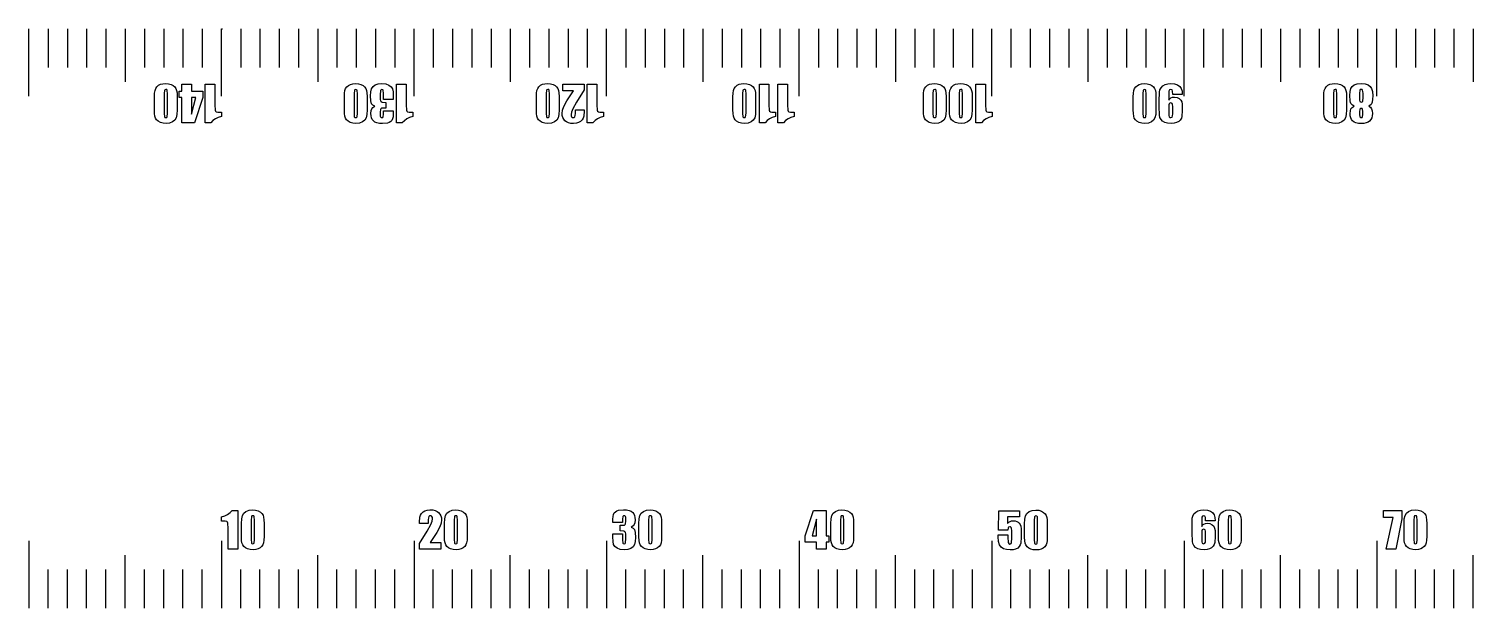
# Model space of a CAD drawing. Header units: metres. Extents: x 0 to 150, y 74 to 105.
# Drawn here: x 0 to 75, y 74.5 to 104.6 of the extents above; entities that cross this region are included whole.
import ezdxf

# ---------------------------------------------------------------- set-up
doc = ezdxf.new("R2010")
doc.units = ezdxf.units.M

msp = doc.modelspace()

# ---------------------------------------------------------------- linework, layer by layer
at = {"layer": '10#2'}
for points in [[(10.844, 79.559, 0.01), (10.844, 77.559, 0.01), (10.345, 77.559, 0.01), (10.345, 78.632, 0.01), (10.334, 78.911, 0.01), (10.313, 78.952, 0.01), (10.272, 78.982, 0.01), (10.192, 79, 0.01), (10.049, 79.006, 0.01), (10, 79.006, 0.01), (10, 79.239, 0.01), (10.17, 79.288, 0.01), (10.318, 79.358, 0.01), (10.445, 79.449, 0.01), (10.55, 79.559, 0.01), (10.844, 79.559, 0.01)], [(12.215, 78.882, 0.01), (12.215, 78.215, 0.01), (12.209, 78.019, 0.01), (12.19, 77.884, 0.01), (12.152, 77.784, 0.01), (12.088, 77.69, 0.01), (12.002, 77.613, 0.01), (11.9, 77.561, 0.01), (11.784, 77.531, 0.01), (11.654, 77.521, 0.01), (11.49, 77.531, 0.01), (11.356, 77.563, 0.01), (11.25, 77.615, 0.01), (11.167, 77.692, 0.01), (11.107, 77.782, 0.01), (11.067, 77.876, 0.01), (11.045, 78.002, 0.01), (11.038, 78.185, 0.01), (11.038, 78.882, 0.01), (11.05, 79.123, 0.01), (11.085, 79.295, 0.01), (11.156, 79.419, 0.01), (11.274, 79.515, 0.01), (11.431, 79.577, 0.01), (11.617, 79.598, 0.01), (11.773, 79.583, 0.01), (11.911, 79.54, 0.01), (12.024, 79.477, 0.01), (12.105, 79.4, 0.01), (12.159, 79.312, 0.01), (12.192, 79.214, 0.01), (12.209, 79.079, 0.01), (12.215, 78.882, 0.01)], [(11.716, 79.05, 0.01), (11.7, 79.25, 0.01), (11.675, 79.28, 0.01), (11.628, 79.29, 0.01), (11.582, 79.279, 0.01), (11.555, 79.248, 0.01), (11.537, 79.05, 0.01), (11.537, 78.075, 0.01), (11.553, 77.865, 0.01), (11.58, 77.838, 0.01), (11.626, 77.829, 0.01), (11.672, 77.839, 0.01), (11.699, 77.871, 0.01), (11.716, 78.06, 0.01), (11.716, 79.05, 0.01)]]:
    msp.add_polyline3d(points, dxfattribs=at)
at = {"layer": '100'}
for points in [[(46.451, 100.384, 0.01), (46.451, 101.051, 0.01), (46.457, 101.248, 0.01), (46.476, 101.382, 0.01), (46.514, 101.483, 0.01), (46.578, 101.576, 0.01), (46.664, 101.654, 0.01), (46.766, 101.706, 0.01), (46.883, 101.736, 0.01), (47.012, 101.746, 0.01), (47.176, 101.735, 0.01), (47.31, 101.704, 0.01), (47.416, 101.651, 0.01), (47.499, 101.575, 0.01), (47.559, 101.485, 0.01), (47.599, 101.39, 0.01), (47.621, 101.265, 0.01), (47.629, 101.082, 0.01), (47.629, 100.384, 0.01), (47.617, 100.143, 0.01), (47.581, 99.972, 0.01), (47.51, 99.848, 0.01), (47.392, 99.752, 0.01), (47.236, 99.69, 0.01), (47.049, 99.669, 0.01), (46.893, 99.683, 0.01), (46.755, 99.726, 0.01), (46.642, 99.79, 0.01), (46.561, 99.867, 0.01), (46.507, 99.955, 0.01), (46.474, 100.053, 0.01), (46.457, 100.188, 0.01), (46.451, 100.384, 0.01)], [(46.95, 100.216, 0.01), (46.966, 100.017, 0.01), (46.992, 99.987, 0.01), (47.038, 99.977, 0.01), (47.084, 99.987, 0.01), (47.112, 100.019, 0.01), (47.129, 100.216, 0.01), (47.129, 101.192, 0.01), (47.113, 101.402, 0.01), (47.086, 101.429, 0.01), (47.04, 101.438, 0.01), (46.994, 101.427, 0.01), (46.968, 101.396, 0.01), (46.95, 101.207, 0.01), (46.95, 100.216, 0.01)], [(47.808, 100.384, 0.01), (47.808, 101.051, 0.01), (47.814, 101.248, 0.01), (47.832, 101.382, 0.01), (47.87, 101.483, 0.01), (47.935, 101.576, 0.01), (48.021, 101.654, 0.01), (48.123, 101.706, 0.01), (48.239, 101.736, 0.01), (48.368, 101.746, 0.01), (48.532, 101.735, 0.01), (48.666, 101.704, 0.01), (48.773, 101.651, 0.01), (48.855, 101.575, 0.01), (48.915, 101.485, 0.01), (48.955, 101.39, 0.01), (48.977, 101.265, 0.01), (48.985, 101.082, 0.01), (48.985, 100.384, 0.01), (48.973, 100.143, 0.01), (48.937, 99.972, 0.01), (48.866, 99.848, 0.01), (48.748, 99.752, 0.01), (48.592, 99.69, 0.01), (48.406, 99.669, 0.01), (48.25, 99.683, 0.01), (48.112, 99.726, 0.01), (47.998, 99.79, 0.01), (47.918, 99.867, 0.01), (47.864, 99.955, 0.01), (47.83, 100.053, 0.01), (47.813, 100.188, 0.01), (47.808, 100.384, 0.01)], [(48.307, 100.216, 0.01), (48.322, 100.017, 0.01), (48.348, 99.987, 0.01), (48.394, 99.977, 0.01), (48.441, 99.987, 0.01), (48.468, 100.019, 0.01), (48.486, 100.216, 0.01), (48.486, 101.192, 0.01), (48.469, 101.402, 0.01), (48.443, 101.429, 0.01), (48.397, 101.438, 0.01), (48.351, 101.427, 0.01), (48.324, 101.396, 0.01), (48.307, 101.207, 0.01), (48.307, 100.216, 0.01)], [(49.179, 99.707, 0.01), (49.179, 101.707, 0.01), (49.678, 101.707, 0.01), (49.678, 100.635, 0.01), (49.689, 100.356, 0.01), (49.71, 100.315, 0.01), (49.75, 100.285, 0.01), (49.831, 100.267, 0.01), (49.973, 100.261, 0.01), (50.023, 100.261, 0.01), (50.023, 100.027, 0.01), (49.852, 99.978, 0.01), (49.704, 99.908, 0.01), (49.578, 99.818, 0.01), (49.473, 99.707, 0.01), (49.179, 99.707, 0.01)]]:
    msp.add_polyline3d(points, dxfattribs=at)
at = {"layer": '110'}
for points in [[(36.563, 100.384, 0.01), (36.563, 101.051, 0.01), (36.569, 101.248, 0.01), (36.587, 101.382, 0.01), (36.625, 101.483, 0.01), (36.69, 101.576, 0.01), (36.776, 101.654, 0.01), (36.878, 101.706, 0.01), (36.994, 101.736, 0.01), (37.123, 101.746, 0.01), (37.287, 101.735, 0.01), (37.421, 101.704, 0.01), (37.528, 101.651, 0.01), (37.61, 101.575, 0.01), (37.67, 101.485, 0.01), (37.71, 101.39, 0.01), (37.732, 101.265, 0.01), (37.74, 101.082, 0.01), (37.74, 100.384, 0.01), (37.728, 100.143, 0.01), (37.692, 99.972, 0.01), (37.621, 99.848, 0.01), (37.503, 99.752, 0.01), (37.347, 99.69, 0.01), (37.16, 99.669, 0.01), (37.005, 99.683, 0.01), (36.866, 99.726, 0.01), (36.753, 99.79, 0.01), (36.673, 99.867, 0.01), (36.619, 99.955, 0.01), (36.585, 100.053, 0.01), (36.568, 100.188, 0.01), (36.563, 100.384, 0.01)], [(37.062, 100.216, 0.01), (37.077, 100.017, 0.01), (37.103, 99.987, 0.01), (37.149, 99.977, 0.01), (37.196, 99.987, 0.01), (37.223, 100.019, 0.01), (37.241, 100.216, 0.01), (37.241, 101.192, 0.01), (37.224, 101.402, 0.01), (37.198, 101.429, 0.01), (37.152, 101.438, 0.01), (37.106, 101.427, 0.01), (37.079, 101.396, 0.01), (37.062, 101.207, 0.01), (37.062, 100.216, 0.01)], [(37.934, 99.707, 0.01), (37.934, 101.707, 0.01), (38.433, 101.707, 0.01), (38.433, 100.635, 0.01), (38.444, 100.356, 0.01), (38.465, 100.315, 0.01), (38.505, 100.285, 0.01), (38.586, 100.267, 0.01), (38.728, 100.261, 0.01), (38.778, 100.261, 0.01), (38.778, 100.027, 0.01), (38.607, 99.978, 0.01), (38.459, 99.908, 0.01), (38.333, 99.818, 0.01), (38.228, 99.707, 0.01), (37.934, 99.707, 0.01)], [(38.897, 99.707, 0.01), (38.897, 101.707, 0.01), (39.396, 101.707, 0.01), (39.396, 100.635, 0.01), (39.408, 100.356, 0.01), (39.428, 100.315, 0.01), (39.469, 100.285, 0.01), (39.549, 100.267, 0.01), (39.692, 100.261, 0.01), (39.741, 100.261, 0.01), (39.741, 100.027, 0.01), (39.571, 99.978, 0.01), (39.423, 99.908, 0.01), (39.296, 99.818, 0.01), (39.191, 99.707, 0.01), (38.897, 99.707, 0.01)]]:
    msp.add_polyline3d(points, dxfattribs=at)
at = {"layer": '120'}
for points in [[(26.359, 100.384, 0.01), (26.359, 101.051, 0.01), (26.365, 101.248, 0.01), (26.384, 101.382, 0.01), (26.422, 101.483, 0.01), (26.486, 101.576, 0.01), (26.572, 101.654, 0.01), (26.674, 101.706, 0.01), (26.791, 101.736, 0.01), (26.92, 101.746, 0.01), (27.084, 101.735, 0.01), (27.218, 101.704, 0.01), (27.324, 101.651, 0.01), (27.407, 101.575, 0.01), (27.467, 101.485, 0.01), (27.507, 101.39, 0.01), (27.529, 101.265, 0.01), (27.536, 101.082, 0.01), (27.536, 100.384, 0.01), (27.524, 100.143, 0.01), (27.489, 99.972, 0.01), (27.418, 99.848, 0.01), (27.3, 99.752, 0.01), (27.143, 99.69, 0.01), (26.957, 99.669, 0.01), (26.801, 99.683, 0.01), (26.663, 99.726, 0.01), (26.55, 99.79, 0.01), (26.469, 99.867, 0.01), (26.415, 99.955, 0.01), (26.382, 100.053, 0.01), (26.365, 100.188, 0.01), (26.359, 100.384, 0.01)], [(26.858, 100.216, 0.01), (26.874, 100.017, 0.01), (26.899, 99.987, 0.01), (26.946, 99.977, 0.01), (26.992, 99.987, 0.01), (27.019, 100.019, 0.01), (27.037, 100.216, 0.01), (27.037, 101.192, 0.01), (27.021, 101.402, 0.01), (26.994, 101.429, 0.01), (26.948, 101.438, 0.01), (26.902, 101.427, 0.01), (26.875, 101.396, 0.01), (26.858, 101.207, 0.01), (26.858, 100.216, 0.01)], [(27.73, 101.366, 0.01), (27.73, 101.707, 0.01), (28.829, 101.707, 0.01), (28.828, 101.422, 0.01), (28.439, 100.776, 0.01), (28.248, 100.434, 0.01), (28.179, 100.265, 0.01), (28.156, 100.138, 0.01), (28.163, 100.067, 0.01), (28.184, 100.017, 0.01), (28.219, 99.987, 0.01), (28.269, 99.977, 0.01), (28.318, 99.988, 0.01), (28.354, 100.021, 0.01), (28.374, 100.087, 0.01), (28.381, 100.198, 0.01), (28.381, 100.388, 0.01), (28.829, 100.388, 0.01), (28.829, 100.315, 0.01), (28.811, 100.05, 0.01), (28.781, 99.954, 0.01), (28.726, 99.859, 0.01), (28.648, 99.777, 0.01), (28.549, 99.717, 0.01), (28.43, 99.681, 0.01), (28.289, 99.669, 0.01), (28.149, 99.678, 0.01), (28.027, 99.706, 0.01), (27.924, 99.752, 0.01), (27.838, 99.817, 0.01), (27.772, 99.895, 0.01), (27.724, 99.984, 0.01), (27.695, 100.082, 0.01), (27.686, 100.19, 0.01), (27.707, 100.367, 0.01), (27.772, 100.553, 0.01), (27.941, 100.852, 0.01), (28.278, 101.366, 0.01), (27.73, 101.366, 0.01)], [(29, 99.707, 0.01), (29, 101.707, 0.01), (29.499, 101.707, 0.01), (29.499, 100.635, 0.01), (29.51, 100.356, 0.01), (29.531, 100.315, 0.01), (29.572, 100.285, 0.01), (29.652, 100.267, 0.01), (29.795, 100.261, 0.01), (29.844, 100.261, 0.01), (29.844, 100.027, 0.01), (29.674, 99.978, 0.01), (29.526, 99.908, 0.01), (29.399, 99.818, 0.01), (29.294, 99.707, 0.01), (29, 99.707, 0.01)]]:
    msp.add_polyline3d(points, dxfattribs=at)
at = {"layer": '130'}
for points in [[(16.386, 100.383, 0.01), (16.386, 101.05, 0.01), (16.392, 101.246, 0.01), (16.411, 101.381, 0.01), (16.449, 101.481, 0.01), (16.513, 101.575, 0.01), (16.599, 101.653, 0.01), (16.701, 101.705, 0.01), (16.817, 101.734, 0.01), (16.947, 101.744, 0.01), (17.111, 101.734, 0.01), (17.245, 101.703, 0.01), (17.351, 101.65, 0.01), (17.434, 101.574, 0.01), (17.494, 101.484, 0.01), (17.534, 101.389, 0.01), (17.556, 101.264, 0.01), (17.563, 101.081, 0.01), (17.563, 100.383, 0.01), (17.551, 100.142, 0.01), (17.516, 99.97, 0.01), (17.445, 99.847, 0.01), (17.327, 99.75, 0.01), (17.17, 99.688, 0.01), (16.984, 99.668, 0.01), (16.828, 99.682, 0.01), (16.69, 99.725, 0.01), (16.576, 99.789, 0.01), (16.496, 99.865, 0.01), (16.442, 99.953, 0.01), (16.409, 100.052, 0.01), (16.392, 100.187, 0.01), (16.386, 100.383, 0.01)], [(16.885, 100.215, 0.01), (16.9, 100.015, 0.01), (16.926, 99.985, 0.01), (16.973, 99.975, 0.01), (17.019, 99.986, 0.01), (17.046, 100.018, 0.01), (17.064, 100.215, 0.01), (17.064, 101.191, 0.01), (17.047, 101.401, 0.01), (17.021, 101.428, 0.01), (16.975, 101.437, 0.01), (16.929, 101.426, 0.01), (16.902, 101.395, 0.01), (16.885, 101.206, 0.01), (16.885, 100.215, 0.01)], [(17.967, 100.573, 0.01), (17.868, 100.623, 0.01), (17.798, 100.698, 0.01), (17.756, 100.844, 0.01), (17.742, 101.107, 0.01), (17.756, 101.318, 0.01), (17.797, 101.477, 0.01), (17.871, 101.593, 0.01), (17.984, 101.677, 0.01), (18.137, 101.728, 0.01), (18.327, 101.746, 0.01), (18.538, 101.726, 0.01), (18.699, 101.666, 0.01), (18.811, 101.577, 0.01), (18.877, 101.471, 0.01), (18.909, 101.313, 0.01), (18.92, 101.07, 0.01), (18.92, 100.912, 0.01), (18.421, 100.912, 0.01), (18.421, 101.237, 0.01), (18.405, 101.401, 0.01), (18.38, 101.428, 0.01), (18.337, 101.437, 0.01), (18.288, 101.426, 0.01), (18.26, 101.392, 0.01), (18.241, 101.16, 0.01), (18.241, 101.022, 0.01), (18.248, 100.922, 0.01), (18.267, 100.854, 0.01), (18.299, 100.81, 0.01), (18.344, 100.784, 0.01), (18.54, 100.765, 0.01), (18.54, 100.474, 0.01), (18.32, 100.461, 0.01), (18.284, 100.439, 0.01), (18.26, 100.401, 0.01), (18.241, 100.258, 0.01), (18.241, 100.147, 0.01), (18.247, 100.06, 0.01), (18.263, 100.009, 0.01), (18.291, 99.984, 0.01), (18.33, 99.975, 0.01), (18.374, 99.984, 0.01), (18.401, 100.01, 0.01), (18.421, 100.161, 0.01), (18.421, 100.325, 0.01), (18.92, 100.325, 0.01), (18.92, 100.154, 0.01), (18.911, 100.023, 0.01), (18.887, 99.914, 0.01), (18.846, 99.829, 0.01), (18.789, 99.767, 0.01), (18.714, 99.723, 0.01), (18.619, 99.692, 0.01), (18.372, 99.666, 0.01), (18.208, 99.675, 0.01), (18.073, 99.701, 0.01), (17.966, 99.745, 0.01), (17.888, 99.806, 0.01), (17.832, 99.882, 0.01), (17.793, 99.973, 0.01), (17.769, 100.076, 0.01), (17.761, 100.194, 0.01), (17.772, 100.338, 0.01), (17.807, 100.436, 0.01), (17.87, 100.508, 0.01), (17.967, 100.573, 0.01)], [(19.099, 99.706, 0.01), (19.099, 101.706, 0.01), (19.598, 101.706, 0.01), (19.598, 100.634, 0.01), (19.609, 100.355, 0.01), (19.63, 100.313, 0.01), (19.67, 100.284, 0.01), (19.751, 100.265, 0.01), (19.893, 100.259, 0.01), (19.942, 100.259, 0.01), (19.942, 100.026, 0.01), (19.772, 99.977, 0.01), (19.624, 99.907, 0.01), (19.498, 99.817, 0.01), (19.393, 99.706, 0.01), (19.099, 99.706, 0.01)]]:
    msp.add_polyline3d(points, dxfattribs=at)
at = {"layer": '140'}
for points in [[(6.525, 100.384, 0.01), (6.525, 101.051, 0.01), (6.531, 101.248, 0.01), (6.55, 101.382, 0.01), (6.588, 101.483, 0.01), (6.653, 101.576, 0.01), (6.738, 101.654, 0.01), (6.84, 101.706, 0.01), (6.957, 101.736, 0.01), (7.086, 101.746, 0.01), (7.25, 101.735, 0.01), (7.384, 101.704, 0.01), (7.49, 101.651, 0.01), (7.573, 101.575, 0.01), (7.633, 101.485, 0.01), (7.673, 101.39, 0.01), (7.695, 101.265, 0.01), (7.703, 101.082, 0.01), (7.703, 100.384, 0.01), (7.691, 100.143, 0.01), (7.655, 99.972, 0.01), (7.584, 99.848, 0.01), (7.466, 99.752, 0.01), (7.31, 99.69, 0.01), (7.123, 99.669, 0.01), (6.968, 99.683, 0.01), (6.829, 99.726, 0.01), (6.716, 99.79, 0.01), (6.635, 99.867, 0.01), (6.581, 99.955, 0.01), (6.548, 100.053, 0.01), (6.531, 100.188, 0.01), (6.525, 100.384, 0.01)], [(7.024, 100.216, 0.01), (7.04, 100.017, 0.01), (7.066, 99.987, 0.01), (7.112, 99.977, 0.01), (7.158, 99.987, 0.01), (7.186, 100.019, 0.01), (7.204, 100.216, 0.01), (7.204, 101.192, 0.01), (7.187, 101.402, 0.01), (7.16, 101.429, 0.01), (7.115, 101.438, 0.01), (7.069, 101.427, 0.01), (7.042, 101.396, 0.01), (7.024, 101.207, 0.01), (7.024, 100.216, 0.01)], [(7.948, 99.707, 0.01), (7.948, 101.014, 0.01), (7.806, 101.014, 0.01), (7.806, 101.355, 0.01), (7.948, 101.355, 0.01), (7.948, 101.707, 0.01), (8.447, 101.707, 0.01), (8.447, 101.355, 0.01), (9.04, 101.355, 0.01), (9.04, 101.014, 0.01), (8.609, 99.707, 0.01), (7.948, 99.707, 0.01)], [(9.16, 99.707, 0.01), (9.16, 101.707, 0.01), (9.659, 101.707, 0.01), (9.659, 100.635, 0.01), (9.67, 100.356, 0.01), (9.691, 100.315, 0.01), (9.732, 100.285, 0.01), (9.812, 100.267, 0.01), (9.955, 100.261, 0.01), (10.004, 100.261, 0.01), (10.004, 100.027, 0.01), (9.834, 99.978, 0.01), (9.686, 99.908, 0.01), (9.559, 99.818, 0.01), (9.454, 99.707, 0.01), (9.16, 99.707, 0.01)], [(8.447, 101.014, 0.01), (8.447, 100.163, 0.01), (8.668, 101.014, 0.01), (8.447, 101.014, 0.01)]]:
    msp.add_polyline3d(points, dxfattribs=at)
at = {"layer": '20'}
for points in [[(21.388, 77.9, 0.01), (21.388, 77.559, 0.01), (20.29, 77.559, 0.01), (20.29, 77.845, 0.01), (20.679, 78.491, 0.01), (20.87, 78.832, 0.01), (20.939, 79.001, 0.01), (20.962, 79.128, 0.01), (20.955, 79.199, 0.01), (20.934, 79.25, 0.01), (20.899, 79.28, 0.01), (20.85, 79.29, 0.01), (20.8, 79.279, 0.01), (20.765, 79.246, 0.01), (20.744, 79.179, 0.01), (20.737, 79.069, 0.01), (20.737, 78.879, 0.01), (20.29, 78.879, 0.01), (20.29, 78.952, 0.01), (20.307, 79.217, 0.01), (20.337, 79.313, 0.01), (20.392, 79.407, 0.01), (20.47, 79.49, 0.01), (20.569, 79.55, 0.01), (20.688, 79.586, 0.01), (20.83, 79.598, 0.01), (20.969, 79.589, 0.01), (21.091, 79.561, 0.01), (21.195, 79.515, 0.01), (21.28, 79.45, 0.01), (21.347, 79.371, 0.01), (21.394, 79.283, 0.01), (21.423, 79.185, 0.01), (21.432, 79.076, 0.01), (21.411, 78.9, 0.01), (21.347, 78.713, 0.01), (21.177, 78.414, 0.01), (20.841, 77.9, 0.01), (21.388, 77.9, 0.01)], [(22.759, 78.882, 0.01), (22.759, 78.215, 0.01), (22.753, 78.019, 0.01), (22.734, 77.884, 0.01), (22.696, 77.784, 0.01), (22.632, 77.69, 0.01), (22.546, 77.613, 0.01), (22.444, 77.561, 0.01), (22.328, 77.531, 0.01), (22.198, 77.521, 0.01), (22.034, 77.531, 0.01), (21.901, 77.563, 0.01), (21.794, 77.615, 0.01), (21.712, 77.692, 0.01), (21.651, 77.782, 0.01), (21.612, 77.876, 0.01), (21.589, 78.002, 0.01), (21.582, 78.185, 0.01), (21.582, 78.882, 0.01), (21.594, 79.123, 0.01), (21.629, 79.295, 0.01), (21.7, 79.419, 0.01), (21.818, 79.515, 0.01), (21.975, 79.577, 0.01), (22.161, 79.598, 0.01), (22.317, 79.583, 0.01), (22.455, 79.54, 0.01), (22.569, 79.477, 0.01), (22.649, 79.4, 0.01), (22.703, 79.312, 0.01), (22.736, 79.214, 0.01), (22.753, 79.079, 0.01), (22.759, 78.882, 0.01)], [(22.26, 79.05, 0.01), (22.245, 79.25, 0.01), (22.219, 79.28, 0.01), (22.172, 79.29, 0.01), (22.126, 79.279, 0.01), (22.099, 79.248, 0.01), (22.081, 79.05, 0.01), (22.081, 78.075, 0.01), (22.098, 77.865, 0.01), (22.124, 77.838, 0.01), (22.17, 77.829, 0.01), (22.216, 77.839, 0.01), (22.243, 77.871, 0.01), (22.26, 78.06, 0.01), (22.26, 79.05, 0.01)]]:
    msp.add_polyline3d(points, dxfattribs=at)
at = {"layer": '30'}
for points in [[(31.278, 78.693, 0.01), (31.377, 78.642, 0.01), (31.447, 78.567, 0.01), (31.489, 78.422, 0.01), (31.503, 78.159, 0.01), (31.489, 77.947, 0.01), (31.448, 77.789, 0.01), (31.374, 77.673, 0.01), (31.261, 77.589, 0.01), (31.108, 77.537, 0.01), (30.918, 77.52, 0.01), (30.707, 77.54, 0.01), (30.546, 77.6, 0.01), (30.434, 77.688, 0.01), (30.368, 77.795, 0.01), (30.336, 77.953, 0.01), (30.325, 78.196, 0.01), (30.325, 78.354, 0.01), (30.824, 78.354, 0.01), (30.824, 78.029, 0.01), (30.84, 77.864, 0.01), (30.865, 77.838, 0.01), (30.908, 77.829, 0.01), (30.957, 77.84, 0.01), (30.985, 77.873, 0.01), (31.004, 78.105, 0.01), (31.004, 78.244, 0.01), (30.997, 78.343, 0.01), (30.978, 78.412, 0.01), (30.946, 78.456, 0.01), (30.901, 78.482, 0.01), (30.705, 78.501, 0.01), (30.705, 78.791, 0.01), (30.925, 78.805, 0.01), (30.961, 78.826, 0.01), (30.985, 78.864, 0.01), (31.004, 79.007, 0.01), (31.004, 79.118, 0.01), (30.998, 79.206, 0.01), (30.982, 79.257, 0.01), (30.954, 79.282, 0.01), (30.915, 79.29, 0.01), (30.871, 79.281, 0.01), (30.844, 79.255, 0.01), (30.824, 79.105, 0.01), (30.824, 78.941, 0.01), (30.325, 78.941, 0.01), (30.325, 79.111, 0.01), (30.334, 79.243, 0.01), (30.358, 79.351, 0.01), (30.399, 79.436, 0.01), (30.456, 79.498, 0.01), (30.531, 79.542, 0.01), (30.626, 79.574, 0.01), (30.873, 79.599, 0.01), (31.037, 79.59, 0.01), (31.172, 79.564, 0.01), (31.279, 79.521, 0.01), (31.357, 79.459, 0.01), (31.413, 79.383, 0.01), (31.452, 79.293, 0.01), (31.476, 79.189, 0.01), (31.484, 79.072, 0.01), (31.473, 78.927, 0.01), (31.438, 78.829, 0.01), (31.375, 78.758, 0.01), (31.278, 78.693, 0.01)], [(32.859, 78.882, 0.01), (32.859, 78.215, 0.01), (32.853, 78.019, 0.01), (32.834, 77.884, 0.01), (32.796, 77.784, 0.01), (32.732, 77.69, 0.01), (32.646, 77.613, 0.01), (32.544, 77.561, 0.01), (32.428, 77.531, 0.01), (32.298, 77.521, 0.01), (32.134, 77.531, 0.01), (32.001, 77.563, 0.01), (31.894, 77.615, 0.01), (31.812, 77.692, 0.01), (31.751, 77.782, 0.01), (31.711, 77.876, 0.01), (31.689, 78.002, 0.01), (31.682, 78.185, 0.01), (31.682, 78.882, 0.01), (31.694, 79.123, 0.01), (31.729, 79.295, 0.01), (31.8, 79.419, 0.01), (31.918, 79.515, 0.01), (32.075, 79.577, 0.01), (32.261, 79.598, 0.01), (32.417, 79.583, 0.01), (32.555, 79.54, 0.01), (32.669, 79.477, 0.01), (32.749, 79.4, 0.01), (32.803, 79.312, 0.01), (32.836, 79.214, 0.01), (32.853, 79.079, 0.01), (32.859, 78.882, 0.01)], [(32.36, 79.05, 0.01), (32.345, 79.25, 0.01), (32.319, 79.28, 0.01), (32.272, 79.29, 0.01), (32.226, 79.279, 0.01), (32.199, 79.248, 0.01), (32.181, 79.05, 0.01), (32.181, 78.075, 0.01), (32.198, 77.865, 0.01), (32.224, 77.838, 0.01), (32.27, 77.829, 0.01), (32.316, 77.839, 0.01), (32.343, 77.871, 0.01), (32.36, 78.06, 0.01), (32.36, 79.05, 0.01)]]:
    msp.add_polyline3d(points, dxfattribs=at)
at = {"layer": '40'}
for points in [[(41.4, 79.559, 0.01), (41.4, 78.252, 0.01), (41.542, 78.252, 0.01), (41.542, 77.912, 0.01), (41.4, 77.912, 0.01), (41.4, 77.559, 0.01), (40.901, 77.559, 0.01), (40.901, 77.912, 0.01), (40.308, 77.912, 0.01), (40.308, 78.252, 0.01), (40.739, 79.559, 0.01), (41.4, 79.559, 0.01)], [(42.823, 78.882, 0.01), (42.823, 78.215, 0.01), (42.817, 78.019, 0.01), (42.798, 77.884, 0.01), (42.76, 77.784, 0.01), (42.696, 77.69, 0.01), (42.61, 77.613, 0.01), (42.508, 77.561, 0.01), (42.392, 77.531, 0.01), (42.262, 77.521, 0.01), (42.098, 77.531, 0.01), (41.964, 77.563, 0.01), (41.858, 77.615, 0.01), (41.775, 77.692, 0.01), (41.715, 77.782, 0.01), (41.675, 77.876, 0.01), (41.653, 78.002, 0.01), (41.646, 78.185, 0.01), (41.646, 78.882, 0.01), (41.658, 79.123, 0.01), (41.693, 79.295, 0.01), (41.764, 79.419, 0.01), (41.882, 79.515, 0.01), (42.039, 79.577, 0.01), (42.225, 79.598, 0.01), (42.381, 79.583, 0.01), (42.519, 79.54, 0.01), (42.632, 79.477, 0.01), (42.713, 79.4, 0.01), (42.767, 79.312, 0.01), (42.8, 79.214, 0.01), (42.817, 79.079, 0.01), (42.823, 78.882, 0.01)], [(40.901, 78.252, 0.01), (40.901, 79.104, 0.01), (40.68, 78.252, 0.01), (40.901, 78.252, 0.01)], [(42.324, 79.05, 0.01), (42.308, 79.25, 0.01), (42.283, 79.28, 0.01), (42.236, 79.29, 0.01), (42.19, 79.279, 0.01), (42.163, 79.248, 0.01), (42.145, 79.05, 0.01), (42.145, 78.075, 0.01), (42.161, 77.865, 0.01), (42.188, 77.838, 0.01), (42.234, 77.829, 0.01), (42.28, 77.839, 0.01), (42.307, 77.871, 0.01), (42.324, 78.06, 0.01), (42.324, 79.05, 0.01)]]:
    msp.add_polyline3d(points, dxfattribs=at)
at = {"layer": '50'}
for points in [[(51.44, 79.548, 0.01), (51.44, 79.228, 0.01), (50.821, 79.228, 0.01), (50.821, 78.889, 0.01), (50.883, 78.948, 0.01), (50.953, 78.991, 0.01), (51.032, 79.017, 0.01), (51.12, 79.026, 0.01), (51.216, 79.018, 0.01), (51.301, 78.997, 0.01), (51.372, 78.961, 0.01), (51.432, 78.91, 0.01), (51.478, 78.839, 0.01), (51.511, 78.741, 0.01), (51.531, 78.617, 0.01), (51.537, 78.466, 0.01), (51.537, 78.181, 0.01), (51.517, 77.869, 0.01), (51.485, 77.773, 0.01), (51.43, 77.685, 0.01), (51.35, 77.61, 0.01), (51.244, 77.555, 0.01), (51.111, 77.521, 0.01), (50.953, 77.51, 0.01), (50.772, 77.527, 0.01), (50.613, 77.577, 0.01), (50.487, 77.661, 0.01), (50.404, 77.778, 0.01), (50.358, 77.948, 0.01), (50.343, 78.191, 0.01), (50.343, 78.299, 0.01), (50.842, 78.299, 0.01), (50.842, 78.174, 0.01), (50.855, 77.899, 0.01), (50.886, 77.838, 0.01), (50.949, 77.817, 0.01), (51.009, 77.841, 0.01), (51.034, 77.892, 0.01), (51.038, 78.128, 0.01), (51.038, 78.524, 0.01), (51.032, 78.619, 0.01), (51.015, 78.677, 0.01), (50.983, 78.708, 0.01), (50.937, 78.718, 0.01), (50.879, 78.697, 0.01), (50.848, 78.652, 0.01), (50.842, 78.54, 0.01), (50.348, 78.54, 0.01), (50.369, 79.548, 0.01), (51.44, 79.548, 0.01)], [(52.885, 78.871, 0.01), (52.885, 78.204, 0.01), (52.879, 78.008, 0.01), (52.86, 77.873, 0.01), (52.822, 77.773, 0.01), (52.758, 77.679, 0.01), (52.672, 77.602, 0.01), (52.57, 77.549, 0.01), (52.453, 77.52, 0.01), (52.324, 77.51, 0.01), (52.16, 77.52, 0.01), (52.026, 77.551, 0.01), (51.92, 77.604, 0.01), (51.837, 77.68, 0.01), (51.777, 77.77, 0.01), (51.737, 77.865, 0.01), (51.715, 77.991, 0.01), (51.708, 78.173, 0.01), (51.708, 78.871, 0.01), (51.72, 79.112, 0.01), (51.755, 79.284, 0.01), (51.826, 79.407, 0.01), (51.944, 79.504, 0.01), (52.101, 79.566, 0.01), (52.287, 79.586, 0.01), (52.443, 79.572, 0.01), (52.581, 79.529, 0.01), (52.694, 79.465, 0.01), (52.775, 79.389, 0.01), (52.829, 79.301, 0.01), (52.862, 79.202, 0.01), (52.879, 79.068, 0.01), (52.885, 78.871, 0.01)], [(52.386, 79.039, 0.01), (52.37, 79.239, 0.01), (52.345, 79.269, 0.01), (52.298, 79.279, 0.01), (52.252, 79.268, 0.01), (52.225, 79.236, 0.01), (52.207, 79.039, 0.01), (52.207, 78.063, 0.01), (52.223, 77.853, 0.01), (52.25, 77.826, 0.01), (52.296, 77.817, 0.01), (52.342, 77.828, 0.01), (52.369, 77.859, 0.01), (52.386, 78.048, 0.01), (52.386, 79.039, 0.01)]]:
    msp.add_polyline3d(points, dxfattribs=at)
at = {"layer": '60'}
for points in [[(61.606, 79.028, 0.01), (61.107, 79.028, 0.01), (61.104, 79.204, 0.01), (61.074, 79.265, 0.01), (61.002, 79.29, 0.01), (60.939, 79.267, 0.01), (60.91, 79.206, 0.01), (60.907, 79.057, 0.01), (60.907, 78.738, 0.01), (60.954, 78.808, 0.01), (61.019, 78.858, 0.01), (61.102, 78.889, 0.01), (61.202, 78.899, 0.01), (61.331, 78.88, 0.01), (61.444, 78.824, 0.01), (61.53, 78.743, 0.01), (61.577, 78.647, 0.01), (61.599, 78.525, 0.01), (61.606, 78.366, 0.01), (61.606, 78.207, 0.01), (61.59, 77.894, 0.01), (61.56, 77.796, 0.01), (61.504, 77.705, 0.01), (61.421, 77.627, 0.01), (61.312, 77.569, 0.01), (61.181, 77.533, 0.01), (61.029, 77.521, 0.01), (60.846, 77.535, 0.01), (60.699, 77.577, 0.01), (60.585, 77.645, 0.01), (60.501, 77.737, 0.01), (60.446, 77.844, 0.01), (60.419, 77.956, 0.01), (60.408, 78.402, 0.01), (60.408, 78.679, 0.01), (60.418, 79.156, 0.01), (60.445, 79.273, 0.01), (60.504, 79.384, 0.01), (60.593, 79.478, 0.01), (60.71, 79.545, 0.01), (60.85, 79.586, 0.01), (61.01, 79.599, 0.01), (61.202, 79.582, 0.01), (61.355, 79.531, 0.01), (61.471, 79.449, 0.01), (61.548, 79.34, 0.01), (61.591, 79.2, 0.01), (61.606, 79.028, 0.01)], [(62.955, 78.882, 0.01), (62.955, 78.215, 0.01), (62.949, 78.019, 0.01), (62.93, 77.884, 0.01), (62.892, 77.784, 0.01), (62.828, 77.69, 0.01), (62.742, 77.613, 0.01), (62.64, 77.561, 0.01), (62.523, 77.531, 0.01), (62.394, 77.521, 0.01), (62.23, 77.531, 0.01), (62.096, 77.563, 0.01), (61.99, 77.615, 0.01), (61.907, 77.692, 0.01), (61.847, 77.782, 0.01), (61.807, 77.876, 0.01), (61.785, 78.002, 0.01), (61.778, 78.185, 0.01), (61.778, 78.882, 0.01), (61.789, 79.123, 0.01), (61.825, 79.295, 0.01), (61.896, 79.419, 0.01), (62.014, 79.515, 0.01), (62.171, 79.577, 0.01), (62.357, 79.598, 0.01), (62.513, 79.583, 0.01), (62.651, 79.54, 0.01), (62.764, 79.477, 0.01), (62.845, 79.4, 0.01), (62.899, 79.312, 0.01), (62.932, 79.214, 0.01), (62.949, 79.079, 0.01), (62.955, 78.882, 0.01)], [(62.456, 79.05, 0.01), (62.44, 79.25, 0.01), (62.415, 79.28, 0.01), (62.368, 79.29, 0.01), (62.322, 79.279, 0.01), (62.295, 79.248, 0.01), (62.277, 79.05, 0.01), (62.277, 78.075, 0.01), (62.293, 77.865, 0.01), (62.32, 77.838, 0.01), (62.366, 77.829, 0.01), (62.412, 77.839, 0.01), (62.438, 77.871, 0.01), (62.456, 78.06, 0.01), (62.456, 79.05, 0.01)], [(61.107, 78.404, 0.01), (61.101, 78.494, 0.01), (61.083, 78.55, 0.01), (61.052, 78.58, 0.01), (61.007, 78.59, 0.01), (60.962, 78.58, 0.01), (60.931, 78.552, 0.01), (60.913, 78.496, 0.01), (60.907, 78.404, 0.01), (60.907, 78.042, 0.01), (60.912, 77.933, 0.01), (60.929, 77.87, 0.01), (60.96, 77.839, 0.01), (61.005, 77.829, 0.01), (61.072, 77.86, 0.01), (61.098, 77.918, 0.01), (61.107, 78.03, 0.01), (61.107, 78.404, 0.01)]]:
    msp.add_polyline3d(points, dxfattribs=at)
at = {"layer": '70'}
for points in [[(71.304, 79.559, 0.01), (71.304, 79.124, 0.01), (70.986, 77.559, 0.01), (70.489, 77.559, 0.01), (70.844, 79.2, 0.01), (70.351, 79.2, 0.01), (70.351, 79.559, 0.01), (71.304, 79.559, 0.01)], [(72.593, 78.882, 0.01), (72.593, 78.215, 0.01), (72.587, 78.019, 0.01), (72.568, 77.884, 0.01), (72.53, 77.784, 0.01), (72.466, 77.69, 0.01), (72.38, 77.613, 0.01), (72.278, 77.561, 0.01), (72.161, 77.531, 0.01), (72.032, 77.521, 0.01), (71.868, 77.531, 0.01), (71.734, 77.563, 0.01), (71.628, 77.615, 0.01), (71.545, 77.692, 0.01), (71.485, 77.782, 0.01), (71.445, 77.876, 0.01), (71.423, 78.002, 0.01), (71.416, 78.185, 0.01), (71.416, 78.882, 0.01), (71.427, 79.123, 0.01), (71.463, 79.295, 0.01), (71.534, 79.419, 0.01), (71.652, 79.515, 0.01), (71.808, 79.577, 0.01), (71.995, 79.598, 0.01), (72.151, 79.583, 0.01), (72.289, 79.54, 0.01), (72.402, 79.477, 0.01), (72.483, 79.4, 0.01), (72.537, 79.312, 0.01), (72.57, 79.214, 0.01), (72.587, 79.079, 0.01), (72.593, 78.882, 0.01)], [(72.094, 79.05, 0.01), (72.078, 79.25, 0.01), (72.052, 79.28, 0.01), (72.006, 79.29, 0.01), (71.96, 79.279, 0.01), (71.932, 79.248, 0.01), (71.915, 79.05, 0.01), (71.915, 78.075, 0.01), (71.931, 77.865, 0.01), (71.958, 77.838, 0.01), (72.004, 77.829, 0.01), (72.05, 77.839, 0.01), (72.076, 77.871, 0.01), (72.094, 78.06, 0.01), (72.094, 79.05, 0.01)]]:
    msp.add_polyline3d(points, dxfattribs=at)
at = {"layer": '80'}
for points in [[(67.248, 100.384, 0.01), (67.248, 101.051, 0.01), (67.255, 101.248, 0.01), (67.273, 101.382, 0.01), (67.311, 101.483, 0.01), (67.376, 101.576, 0.01), (67.461, 101.654, 0.01), (67.563, 101.706, 0.01), (67.68, 101.736, 0.01), (67.809, 101.746, 0.01), (67.973, 101.735, 0.01), (68.107, 101.704, 0.01), (68.213, 101.651, 0.01), (68.296, 101.575, 0.01), (68.356, 101.485, 0.01), (68.396, 101.39, 0.01), (68.418, 101.265, 0.01), (68.426, 101.082, 0.01), (68.426, 100.384, 0.01), (68.414, 100.143, 0.01), (68.378, 99.972, 0.01), (68.307, 99.848, 0.01), (68.189, 99.752, 0.01), (68.033, 99.69, 0.01), (67.846, 99.669, 0.01), (67.691, 99.683, 0.01), (67.552, 99.726, 0.01), (67.439, 99.79, 0.01), (67.358, 99.867, 0.01), (67.304, 99.955, 0.01), (67.271, 100.053, 0.01), (67.254, 100.188, 0.01), (67.248, 100.384, 0.01)], [(67.747, 100.216, 0.01), (67.763, 100.017, 0.01), (67.789, 99.987, 0.01), (67.835, 99.977, 0.01), (67.881, 99.987, 0.01), (67.909, 100.019, 0.01), (67.927, 100.216, 0.01), (67.927, 101.192, 0.01), (67.91, 101.402, 0.01), (67.883, 101.429, 0.01), (67.838, 101.438, 0.01), (67.792, 101.427, 0.01), (67.765, 101.396, 0.01), (67.747, 101.207, 0.01), (67.747, 100.216, 0.01)], [(68.826, 100.573, 0.01), (68.729, 100.628, 0.01), (68.657, 100.705, 0.01), (68.631, 100.765, 0.01), (68.612, 100.855, 0.01), (68.597, 101.126, 0.01), (68.609, 101.337, 0.01), (68.644, 101.483, 0.01), (68.713, 101.588, 0.01), (68.827, 101.672, 0.01), (68.986, 101.727, 0.01), (69.192, 101.746, 0.01), (69.391, 101.728, 0.01), (69.544, 101.675, 0.01), (69.655, 101.593, 0.01), (69.729, 101.488, 0.01), (69.772, 101.334, 0.01), (69.786, 101.102, 0.01), (69.779, 100.932, 0.01), (69.758, 100.786, 0.01), (69.737, 100.723, 0.01), (69.7, 100.666, 0.01), (69.583, 100.573, 0.01), (69.664, 100.515, 0.01), (69.722, 100.431, 0.01), (69.757, 100.321, 0.01), (69.768, 100.185, 0.01), (69.759, 100.064, 0.01), (69.733, 99.959, 0.01), (69.688, 99.87, 0.01), (69.625, 99.798, 0.01), (69.545, 99.741, 0.01), (69.446, 99.701, 0.01), (69.33, 99.677, 0.01), (69.196, 99.669, 0.01), (69.044, 99.677, 0.01), (68.918, 99.703, 0.01), (68.816, 99.746, 0.01), (68.741, 99.806, 0.01), (68.685, 99.882, 0.01), (68.646, 99.972, 0.01), (68.622, 100.077, 0.01), (68.615, 100.197, 0.01), (68.625, 100.336, 0.01), (68.656, 100.431, 0.01), (68.719, 100.502, 0.01), (68.826, 100.573, 0.01)], [(69.096, 100.975, 0.01), (69.102, 100.879, 0.01), (69.12, 100.822, 0.01), (69.15, 100.794, 0.01), (69.194, 100.784, 0.01), (69.236, 100.794, 0.01), (69.265, 100.821, 0.01), (69.281, 100.878, 0.01), (69.287, 100.975, 0.01), (69.287, 101.234, 0.01), (69.281, 101.341, 0.01), (69.263, 101.401, 0.01), (69.231, 101.429, 0.01), (69.187, 101.438, 0.01), (69.142, 101.429, 0.01), (69.115, 101.4, 0.01), (69.096, 101.23, 0.01), (69.096, 100.975, 0.01)], [(69.106, 100.143, 0.01), (69.124, 100.009, 0.01), (69.15, 99.985, 0.01), (69.193, 99.977, 0.01), (69.234, 99.985, 0.01), (69.259, 100.012, 0.01), (69.277, 100.143, 0.01), (69.277, 100.295, 0.01), (69.257, 100.42, 0.01), (69.23, 100.446, 0.01), (69.19, 100.455, 0.01), (69.149, 100.446, 0.01), (69.124, 100.421, 0.01), (69.106, 100.28, 0.01), (69.106, 100.143, 0.01)]]:
    msp.add_polyline3d(points, dxfattribs=at)
at = {"layer": '90'}
for points in [[(57.35, 100.383, 0.01), (57.35, 101.05, 0.01), (57.357, 101.246, 0.01), (57.375, 101.381, 0.01), (57.413, 101.481, 0.01), (57.478, 101.575, 0.01), (57.564, 101.653, 0.01), (57.665, 101.705, 0.01), (57.782, 101.734, 0.01), (57.911, 101.744, 0.01), (58.075, 101.734, 0.01), (58.209, 101.703, 0.01), (58.316, 101.65, 0.01), (58.398, 101.574, 0.01), (58.458, 101.484, 0.01), (58.498, 101.389, 0.01), (58.52, 101.264, 0.01), (58.528, 101.081, 0.01), (58.528, 100.383, 0.01), (58.516, 100.142, 0.01), (58.48, 99.97, 0.01), (58.409, 99.847, 0.01), (58.291, 99.75, 0.01), (58.135, 99.688, 0.01), (57.948, 99.668, 0.01), (57.793, 99.682, 0.01), (57.654, 99.725, 0.01), (57.541, 99.789, 0.01), (57.46, 99.865, 0.01), (57.406, 99.953, 0.01), (57.373, 100.052, 0.01), (57.356, 100.187, 0.01), (57.35, 100.383, 0.01)], [(57.85, 100.215, 0.01), (57.865, 100.015, 0.01), (57.891, 99.985, 0.01), (57.937, 99.975, 0.01), (57.983, 99.986, 0.01), (58.011, 100.018, 0.01), (58.029, 100.215, 0.01), (58.029, 101.191, 0.01), (58.012, 101.401, 0.01), (57.986, 101.428, 0.01), (57.94, 101.437, 0.01), (57.894, 101.426, 0.01), (57.867, 101.395, 0.01), (57.85, 101.206, 0.01), (57.85, 100.215, 0.01)], [(59.898, 101.175, 0.01), (59.399, 101.175, 0.01), (59.395, 101.351, 0.01), (59.365, 101.412, 0.01), (59.292, 101.437, 0.01), (59.229, 101.413, 0.01), (59.202, 101.353, 0.01), (59.198, 101.203, 0.01), (59.198, 100.884, 0.01), (59.245, 100.955, 0.01), (59.31, 101.005, 0.01), (59.393, 101.035, 0.01), (59.494, 101.045, 0.01), (59.623, 101.027, 0.01), (59.736, 100.971, 0.01), (59.822, 100.889, 0.01), (59.869, 100.793, 0.01), (59.891, 100.671, 0.01), (59.898, 100.513, 0.01), (59.898, 100.353, 0.01), (59.881, 100.041, 0.01), (59.851, 99.942, 0.01), (59.795, 99.851, 0.01), (59.713, 99.774, 0.01), (59.604, 99.716, 0.01), (59.472, 99.68, 0.01), (59.32, 99.668, 0.01), (59.137, 99.682, 0.01), (58.991, 99.723, 0.01), (58.877, 99.791, 0.01), (58.792, 99.883, 0.01), (58.736, 99.99, 0.01), (58.711, 100.103, 0.01), (58.699, 100.547, 0.01), (58.699, 100.825, 0.01), (58.709, 101.303, 0.01), (58.736, 101.42, 0.01), (58.795, 101.531, 0.01), (58.885, 101.625, 0.01), (59.001, 101.692, 0.01), (59.141, 101.732, 0.01), (59.301, 101.746, 0.01), (59.493, 101.729, 0.01), (59.646, 101.678, 0.01), (59.761, 101.596, 0.01), (59.839, 101.486, 0.01), (59.883, 101.347, 0.01), (59.898, 101.175, 0.01)], [(59.399, 100.551, 0.01), (59.39, 100.653, 0.01), (59.366, 100.707, 0.01), (59.299, 100.736, 0.01), (59.254, 100.727, 0.01), (59.223, 100.699, 0.01), (59.205, 100.643, 0.01), (59.198, 100.551, 0.01), (59.198, 100.189, 0.01), (59.204, 100.08, 0.01), (59.221, 100.016, 0.01), (59.252, 99.985, 0.01), (59.297, 99.975, 0.01), (59.364, 100.007, 0.01), (59.39, 100.065, 0.01), (59.399, 100.177, 0.01), (59.399, 100.551, 0.01)]]:
    msp.add_polyline3d(points, dxfattribs=at)
at = {"layer": 'Group#4'}
for p, q in [((0, 101.088), (0, 104.588)), ((1, 104.588), (1, 102.588)), ((2, 104.588), (2, 102.588)), ((3, 104.588), (3, 102.588)), ((4, 104.588), (4, 102.588)), ((5, 104.588), (5, 101.838)), ((6, 104.588), (6, 102.588)), ((7, 104.588), (7, 102.588)), ((8, 104.588), (8, 102.588)), ((9, 104.588), (9, 102.588)), ((10.007, 104.563), (10, 104.588)), ((10, 104.588), (10.025, 104.581)), ((10, 104.538), (10, 104.588)), ((10, 104.538), (10.007, 104.563)), ((10, 101.088), (10, 104.538)), ((10.025, 104.581), (10.05, 104.588)), ((11, 104.588), (11, 102.588)), ((12, 104.588), (12, 102.588)), ((13, 104.588), (13, 102.588)), ((14, 104.588), (14, 102.588)), ((15, 104.588), (15, 101.838)), ((16, 104.588), (16, 102.588)), ((17, 104.588), (17, 102.588)), ((18, 104.588), (18, 102.588)), ((19, 104.588), (19, 102.588)), ((20, 101.088), (20, 104.588)), ((21, 104.588), (21, 102.588)), ((22, 104.588), (22, 102.588)), ((23, 104.588), (23, 102.588)), ((24, 104.588), (24, 102.588)), ((25, 104.588), (25, 101.838)), ((26, 104.588), (26, 102.588)), ((27, 104.588), (27, 102.588)), ((28, 104.588), (28, 102.588)), ((29, 104.588), (29, 102.588)), ((30, 101.088), (30, 104.588)), ((31, 104.588), (31, 102.588)), ((32, 104.588), (32, 102.588)), ((33, 104.588), (33, 102.588)), ((34, 104.588), (34, 102.588)), ((35, 104.588), (35, 101.838)), ((36, 104.588), (36, 102.588)), ((37, 104.588), (37, 102.588)), ((38, 104.588), (38, 102.588)), ((39, 104.588), (39, 102.588)), ((40, 101.088), (40, 104.588)), ((41, 104.588), (41, 102.588)), ((42, 104.588), (42, 102.588)), ((43, 104.588), (43, 102.588)), ((44, 104.588), (44, 102.588)), ((45, 104.588), (45, 101.838)), ((46, 104.588), (46, 102.588)), ((47, 104.588), (47, 102.588)), ((48, 104.588), (48, 102.588)), ((49, 104.588), (49, 102.588)), ((50, 101.088), (50, 104.588)), ((51, 104.588), (51, 102.588)), ((52, 104.588), (52, 102.588)), ((53, 104.588), (53, 102.588)), ((54, 104.588), (54, 102.588)), ((55, 104.588), (55, 101.838)), ((56, 104.588), (56, 102.588)), ((57, 104.588), (57, 102.588)), ((58, 104.588), (58, 102.588)), ((59, 104.588), (59, 102.588)), ((60, 101.088), (60, 104.588)), ((61, 104.588), (61, 102.588)), ((62, 104.588), (62, 102.588)), ((63, 104.588), (63, 102.588)), ((64, 104.588), (64, 102.588)), ((65, 104.588), (65, 101.838)), ((66, 104.588), (66, 102.588)), ((67, 104.588), (67, 102.588)), ((68, 104.588), (68, 102.588)), ((69, 104.588), (69, 102.588)), ((70, 101.088), (70, 104.588)), ((71, 104.588), (71, 102.588)), ((72, 104.588), (72, 102.588)), ((73, 104.588), (73, 102.588)), ((74, 104.588), (74, 102.588)), ((75, 104.588), (75, 101.838)), ((0, 77.988), (0, 74.538)), ((10, 77.988), (10, 74.488)), ((20, 77.988), (20, 74.488)), ((30, 77.988), (30, 74.488)), ((40, 77.988), (40, 74.488)), ((50, 77.988), (50, 74.488)), ((60, 77.988), (60, 74.488)), ((70, 77.988), (70, 74.488)), ((5, 74.488), (5, 77.238)), ((15, 74.488), (15, 77.238)), ((25, 74.488), (25, 77.238)), ((35, 74.488), (35, 77.238)), ((45, 74.488), (45, 77.238)), ((55, 74.488), (55, 77.238)), ((65, 74.488), (65, 77.238)), ((75, 74.488), (75, 77.238)), ((1, 74.488), (1, 76.488)), ((2, 74.488), (2, 76.488)), ((3, 74.488), (3, 76.488)), ((4, 74.488), (4, 76.488)), ((6, 74.488), (6, 76.488)), ((7, 74.488), (7, 76.488)), ((8, 74.488), (8, 76.488)), ((9, 74.488), (9, 76.488)), ((11, 74.488), (11, 76.488)), ((12, 74.488), (12, 76.488)), ((13, 74.488), (13, 76.488)), ((14, 74.488), (14, 76.488)), ((16, 74.488), (16, 76.488)), ((17, 74.488), (17, 76.488)), ((18, 74.488), (18, 76.488)), ((19, 74.488), (19, 76.488)), ((21, 74.488), (21, 76.488)), ((22, 74.488), (22, 76.488)), ((23, 74.488), (23, 76.488)), ((24, 74.488), (24, 76.488)), ((26, 74.488), (26, 76.488)), ((27, 74.488), (27, 76.488)), ((28, 74.488), (28, 76.488)), ((29, 74.488), (29, 76.488)), ((31, 74.488), (31, 76.488)), ((32, 74.488), (32, 76.488)), ((33, 74.488), (33, 76.488)), ((34, 74.488), (34, 76.488)), ((36, 74.488), (36, 76.488)), ((37, 74.488), (37, 76.488)), ((38, 74.488), (38, 76.488)), ((39, 74.488), (39, 76.488)), ((41, 74.488), (41, 76.488)), ((42, 74.488), (42, 76.488)), ((43, 74.488), (43, 76.488)), ((44, 74.488), (44, 76.488)), ((46, 74.488), (46, 76.488)), ((47, 74.488), (47, 76.488)), ((48, 74.488), (48, 76.488)), ((49, 74.488), (49, 76.488)), ((51, 74.488), (51, 76.488)), ((52, 74.488), (52, 76.488)), ((53, 74.488), (53, 76.488)), ((54, 74.488), (54, 76.488)), ((56, 74.488), (56, 76.488)), ((57, 74.488), (57, 76.488)), ((58, 74.488), (58, 76.488)), ((59, 74.488), (59, 76.488)), ((61, 74.488), (61, 76.488)), ((62, 74.488), (62, 76.488)), ((63, 74.488), (63, 76.488)), ((64, 74.488), (64, 76.488)), ((66, 74.488), (66, 76.488)), ((67, 74.488), (67, 76.488)), ((68, 74.488), (68, 76.488)), ((69, 74.488), (69, 76.488)), ((71, 74.488), (71, 76.488)), ((72, 74.488), (72, 76.488)), ((73, 74.488), (73, 76.488)), ((74, 74.488), (74, 76.488)), ((0, 74.538), (0, 74.488))]:
    msp.add_line(p, q, dxfattribs=at)

doc.saveas('drawing.dxf')
